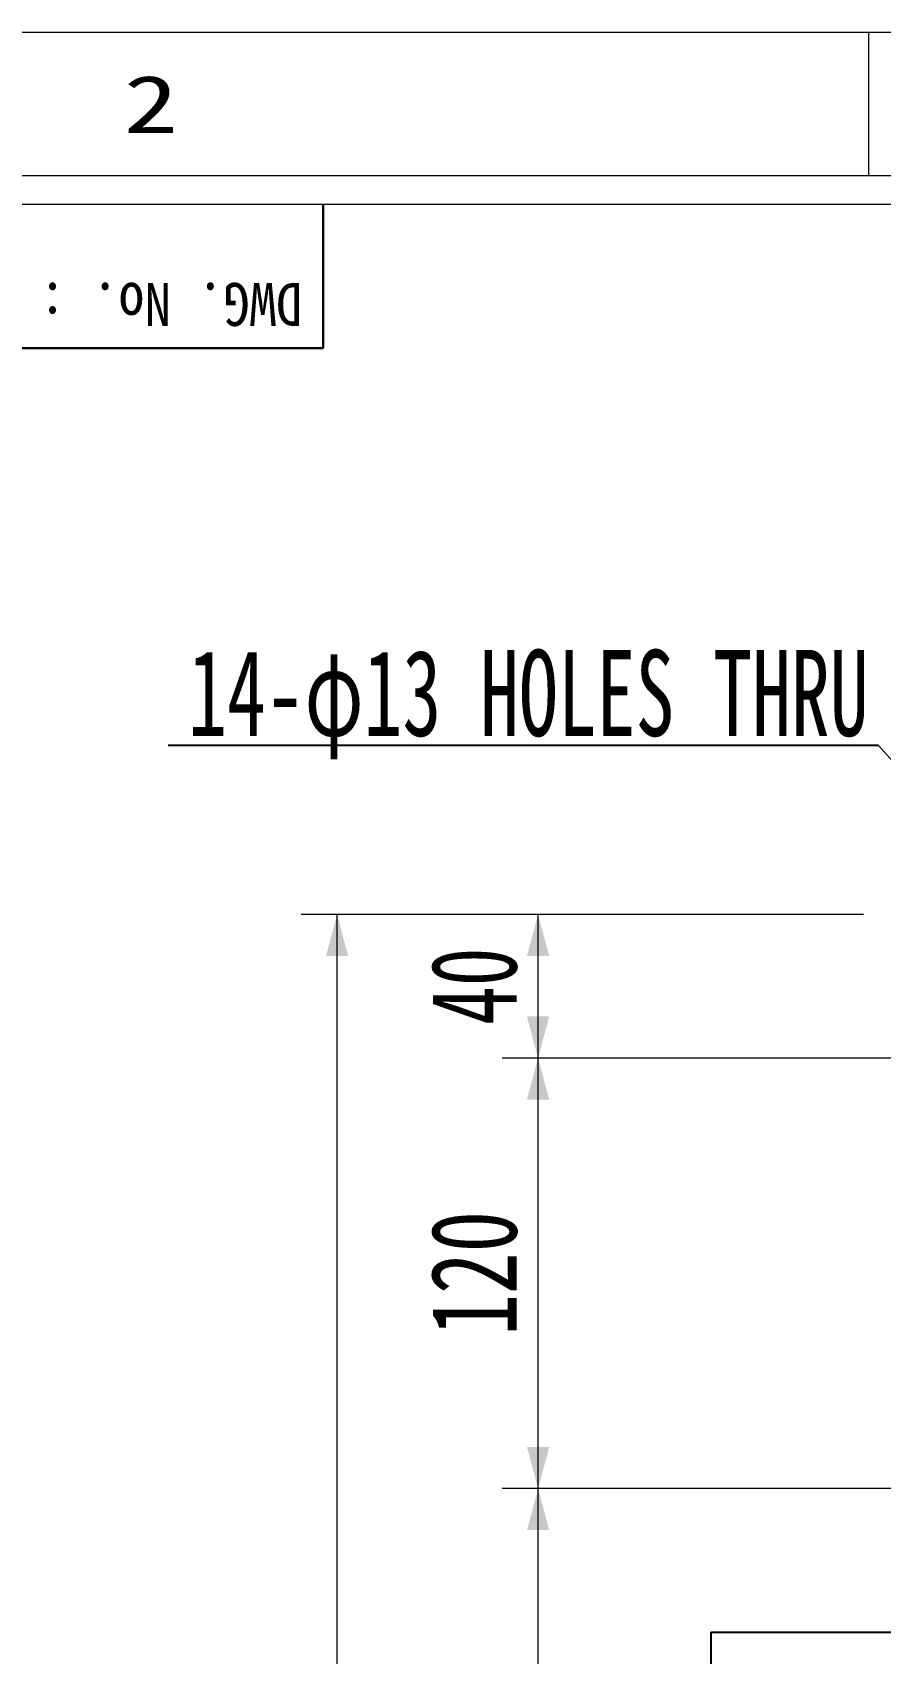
# Model space of a CAD drawing. Header units: millimetres. Extents: x -1604 to 1596, y -1101 to 1107.
# Drawn here: x -1037 to -800.7, y 654.9 to 1106.8 of the extents above; entities that cross this region are included whole.
import ezdxf
from ezdxf.enums import TextEntityAlignment as Align

# ---------------------------------------------------------------- set-up
doc = ezdxf.new("R2010")
doc.units = ezdxf.units.MM
doc.header["$LTSCALE"] = 8
doc.layers.add('ZUWAKU', color=7, linetype='Continuous')
doc.styles.add('FdaStyle0', font='', dxfattribs={"width": 0.633743, "height": 24})
doc.styles.get('FdaStyle0').set_extended_font_data('굴림체')

# ---------------------------------------------------------------- blocks, each defined once
blk = doc.blocks.new('_ArrowFill')
at = {"linetype": 'Continuous'}
blk.add_hatch(color=0, dxfattribs=at).paths.add_polyline_path([(0, 0), (-0.966, 0.259), (-0.966, -0.259)], flags=0)
blk = doc.blocks.new('DC_GROUP_38')
at = {"color": 4}
blk.add_line((-801.31, 907.96), (-999.2, 907.96), dxfattribs=at)
at = {"color": 4, "lineweight": 13}
blk.add_line((-726.9, 824.98), (-801.31, 907.96), dxfattribs=at)
at = {"color": 4, "xscale": 12.00001044027347, "yscale": 11.99999790884644, "rotation": 311.8819174623935}
blk.add_blockref('_ArrowFill', (-726.9, 824.98), dxfattribs=at)
at = {"color": 3, "style": 'FdaStyle0', "width": 0.646946}
blk.add_text('14-φ13 HOLES THRU', height=24, dxfattribs=at).set_placement((-993.65, 910.66), (-804.05, 910.66), align=Align.FIT)
blk = doc.blocks.new('DA_IMAGEDIMGROUP_40')
at = {"color": 4, "lineweight": 13}
for p, q in [((-805.43, 860.89), (-906.13, 860.89)), ((-896.13, 820.89), (-896.13, 860.89)), ((-737.87, 820.89), (-906.13, 820.89)), ((-896.13, 700.89), (-896.13, 820.89)), ((-737.87, 700.89), (-906.13, 700.89)), ((-896.13, 580.89), (-896.13, 700.89))]:
    blk.add_line(p, q, dxfattribs=at)
at = {"color": 4, "xscale": 12.00001044027347, "yscale": 11.99999790884644}
for p, rotation in [((-896.13, 860.89), 90), ((-896.13, 820.89), 270), ((-896.13, 820.89), 90), ((-896.13, 700.89), 270), ((-896.13, 700.89), 90)]:
    blk.add_blockref('_ArrowFill', p, dxfattribs=dict(at, rotation=rotation))
at = {"color": 3, "style": 'FdaStyle0'}
for s, width, p, p2 in [('40', 0.684768, (-902.13, 830.09), (-902.13, 851.69)), ('120', 0.726454, (-902.13, 743.49), (-902.13, 778.29))]:
    blk.add_text(s, height=24, rotation=90, dxfattribs=dict(at, width=width)).set_placement(p, p2, align=Align.FIT)
blk = doc.blocks.new('DA_IMAGEDIMGROUP_41')
at = {"color": 4, "lineweight": 13}
for p, q in [((-805.43, 860.89), (-962.13, 860.89)), ((-952.13, 300.89), (-952.13, 860.89))]:
    blk.add_line(p, q, dxfattribs=at)
at = {"color": 4, "xscale": 12.00001044027347, "yscale": 11.99999790884644, "rotation": 90}
blk.add_blockref('_ArrowFill', (-952.13, 860.89), dxfattribs=at)
blk = doc.blocks.new('DC_GROUP_4')
at = {"layer": 'ZUWAKU', "color": 3, "lineweight": 13}
blk.add_line((1548, 1058.76), (-1556, 1058.76), dxfattribs=at)
blk = doc.blocks.new('DC_GROUP_5')
at = {"layer": 'ZUWAKU', "color": 3, "lineweight": 13}
blk.add_line((1556, 1066.76), (-1564, 1066.76), dxfattribs=at)
blk = doc.blocks.new('DC_GROUP_6')
at = {"layer": 'ZUWAKU', "color": 7, "lineweight": 13}
blk.add_line((1596, 1106.76), (-1604, 1106.76), dxfattribs=at)
blk = doc.blocks.new('DC_GROUP_7')
at = {"layer": 'ZUWAKU', "color": 3, "lineweight": 13}
blk.add_line((1556, 1066.76), (-1564, 1066.76), dxfattribs=at)
blk = doc.blocks.new('DC_GROUP_8')
at = {"layer": 'ZUWAKU', "color": 3, "lineweight": 13}
blk.add_line((1548, 1058.76), (-1556, 1058.76), dxfattribs=at)
blk = doc.blocks.new('DC_GROUP_2')
at = {"layer": 'ZUWAKU', "color": 3, "lineweight": 18}
blk.add_line((-804, 1066.76), (-804, 1106.76), dxfattribs=at)
at = {"layer": 'ZUWAKU', "color": 3, "lineweight": 30}
for p, q in [((-956, 1058.76), (-956, 1018.76)), ((-956, 1018.76), (-1556, 1018.76))]:
    blk.add_line(p, q, dxfattribs=at)
at = {"layer": 'ZUWAKU', "linetype": 'Continuous'}
for name in ['DC_GROUP_6', 'DC_GROUP_5', 'DC_GROUP_7', 'DC_GROUP_4', 'DC_GROUP_8']:
    blk.add_blockref(name, (0, 0), dxfattribs=at)
at = {"layer": 'ZUWAKU', "color": 3, "style": 'FdaStyle0', "width": 1.485211}
blk.add_text('2', height=16, dxfattribs=at).set_placement((-1011.6, 1078.76), (-996.4, 1078.76), align=Align.FIT)
at = {"layer": 'ZUWAKU', "color": 3, "style": 'FdaStyle0', "width": 0.932737}
blk.add_text('DWG. No. :', height=12, rotation=180, dxfattribs=at).set_placement((-961.8, 1036.93), (-1035.09, 1036.93), align=Align.FIT)

msp = doc.modelspace()

# ---------------------------------------------------------------- linework, layer by layer
at = {"color": 3}
for q in [(-797.43, 660.89), (-848.04, 648.89)]:
    msp.add_line((-848.04, 660.89), q, dxfattribs=at)

# ---------------------------------------------------------------- block references
at = {"linetype": 'Continuous'}
for name in ['DC_GROUP_38', 'DA_IMAGEDIMGROUP_41', 'DA_IMAGEDIMGROUP_40']:
    msp.add_blockref(name, (0, 0), dxfattribs=at)
at = {"layer": 'ZUWAKU', "linetype": 'Continuous'}
msp.add_blockref('DC_GROUP_2', (0, 0), dxfattribs=at)

doc.saveas('drawing.dxf')
